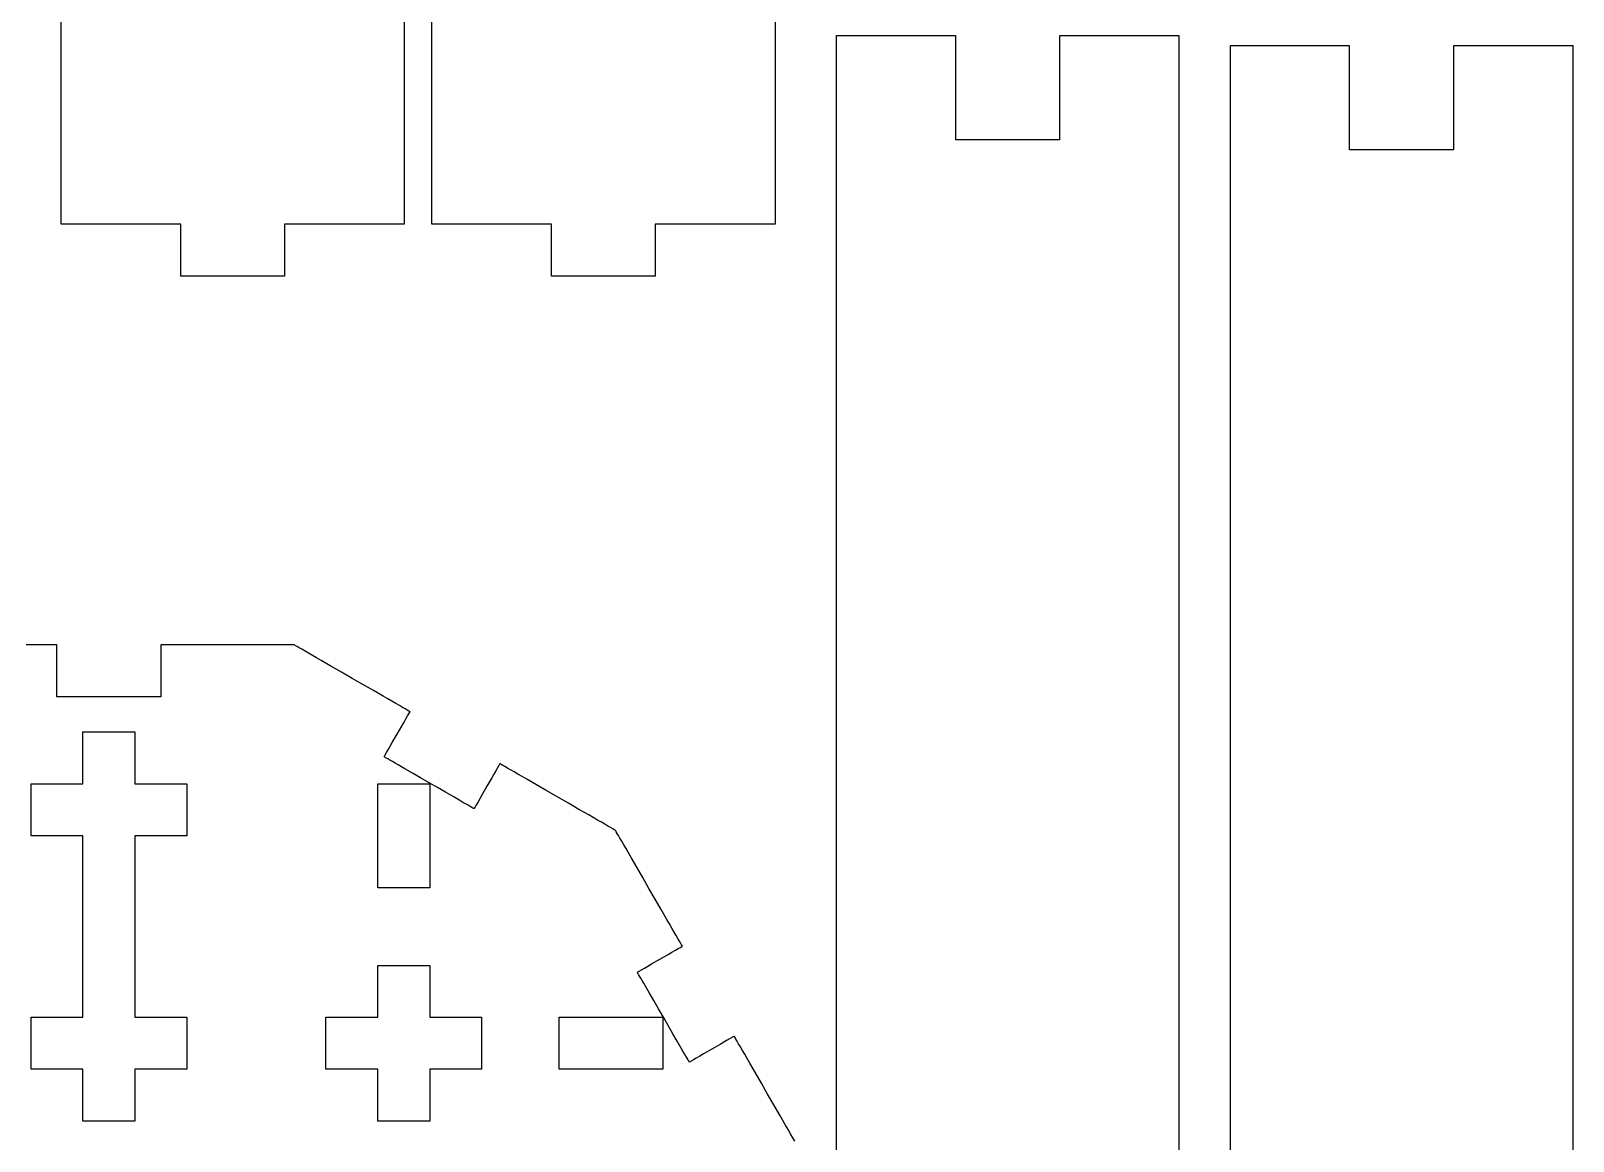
# Model space of a CAD drawing. Header units: millimetres. Extents: x 211 to 654, y 153 to 425.
# Drawn here: x 486.5 to 569.1, y 200.8 to 260.2 of the extents above; entities that cross this region are included whole.
import ezdxf

# ---------------------------------------------------------------- set-up
doc = ezdxf.new("R2010")
doc.units = ezdxf.units.MM
doc.layers.get('0').update_dxf_attribs({"linetype": 'CONTINUOUS', "true_color": 0xffffff})

msp = doc.modelspace()

# ---------------------------------------------------------------- linework, layer by layer
at = {"linetype": 'CONTINUOUS', "true_color": 0xffffff}
for points in [[(506.545, 261.45), (506.545, 260.175), (506.545, 258.957), (506.545, 257.8), (506.545, 256.71), (506.545, 255.685), (506.545, 254.732), (506.545, 253.852), (506.545, 253.052), (506.545, 252.335), (506.545, 251.7), (506.545, 251.155), (506.545, 250.7), (506.545, 250.34), (506.545, 250.08), (506.545, 249.92), (506.545, 249.867), (506.527, 249.867), (506.472, 249.867), (506.387, 249.867), (506.27, 249.867), (506.125, 249.867), (505.952, 249.867), (505.76, 249.867), (505.545, 249.867), (505.31, 249.867), (505.06, 249.867), (504.517, 249.867), (503.94, 249.867), (503.34, 249.867), (502.742, 249.867), (502.165, 249.867), (501.622, 249.867), (501.372, 249.867), (501.137, 249.867), (500.922, 249.867), (500.73, 249.867), (500.557, 249.867), (500.412, 249.867), (500.295, 249.867), (500.21, 249.867), (500.155, 249.867), (500.137, 249.867), (500.137, 249.86), (500.137, 249.837), (500.137, 249.747), (500.137, 249.61), (500.137, 249.432), (500.137, 249.222), (500.137, 248.987), (500.137, 248.737), (500.137, 248.477), (500.137, 248.217), (500.137, 247.967), (500.137, 247.732), (500.137, 247.522), (500.137, 247.345), (500.137, 247.207), (500.137, 247.117), (500.137, 247.095), (500.137, 247.087), (500.122, 247.087), (500.075, 247.087), (500, 247.087), (499.897, 247.087), (499.772, 247.087), (499.625, 247.087), (499.455, 247.087), (499.27, 247.087), (499.065, 247.087), (498.847, 247.087), (498.377, 247.087), (497.875, 247.087), (497.357, 247.087), (496.84, 247.087), (496.337, 247.087), (495.867, 247.087), (495.65, 247.087), (495.447, 247.087), (495.26, 247.087), (495.09, 247.087), (494.942, 247.087), (494.817, 247.087), (494.715, 247.087), (494.64, 247.087), (494.592, 247.087), (494.577, 247.087), (494.577, 247.095), (494.577, 247.117), (494.577, 247.207), (494.577, 247.345), (494.577, 247.522), (494.577, 247.732), (494.577, 247.967), (494.577, 248.217), (494.577, 248.477), (494.577, 248.737), (494.577, 248.987), (494.577, 249.222), (494.577, 249.432), (494.577, 249.61), (494.577, 249.747), (494.577, 249.835), (494.577, 249.86), (494.577, 249.867), (494.56, 249.867), (494.505, 249.867), (494.42, 249.867), (494.302, 249.867), (494.157, 249.867), (493.985, 249.867), (493.792, 249.867), (493.577, 249.867), (493.342, 249.867), (493.092, 249.867), (492.55, 249.867), (491.972, 249.867), (491.372, 249.867), (490.775, 249.867), (490.197, 249.867), (489.655, 249.867), (489.405, 249.867), (489.17, 249.867), (488.955, 249.867), (488.762, 249.867), (488.59, 249.867), (488.445, 249.867), (488.327, 249.867), (488.242, 249.867), (488.187, 249.867), (488.17, 249.867), (488.17, 249.92), (488.17, 250.08), (488.17, 250.34), (488.17, 250.7), (488.17, 251.155), (488.17, 251.7), (488.17, 252.335), (488.17, 253.052), (488.17, 253.852), (488.17, 254.732), (488.17, 255.685), (488.17, 256.71), (488.17, 257.8), (488.17, 258.957), (488.17, 260.175), (488.17, 261.45)], [(526.4, 261.45), (526.4, 260.175), (526.4, 258.957), (526.4, 257.8), (526.4, 256.71), (526.4, 255.685), (526.4, 254.732), (526.4, 253.852), (526.4, 253.052), (526.4, 252.335), (526.4, 251.7), (526.4, 251.155), (526.4, 250.7), (526.4, 250.34), (526.4, 250.08), (526.4, 249.92), (526.4, 249.867), (526.382, 249.867), (526.327, 249.867), (526.242, 249.867), (526.125, 249.867), (525.98, 249.867), (525.807, 249.867), (525.615, 249.867), (525.397, 249.867), (525.165, 249.867), (524.912, 249.867), (524.372, 249.867), (523.792, 249.867), (523.195, 249.867), (522.597, 249.867), (522.017, 249.867), (521.477, 249.867), (521.225, 249.867), (520.992, 249.867), (520.775, 249.867), (520.582, 249.867), (520.41, 249.867), (520.265, 249.867), (520.147, 249.867), (520.062, 249.867), (520.007, 249.867), (519.99, 249.867), (519.99, 249.86), (519.99, 249.837), (519.99, 249.747), (519.99, 249.61), (519.99, 249.432), (519.99, 249.222), (519.99, 248.987), (519.99, 248.737), (519.99, 248.477), (519.99, 248.217), (519.99, 247.967), (519.99, 247.732), (519.99, 247.522), (519.99, 247.345), (519.99, 247.207), (519.99, 247.117), (519.99, 247.095), (519.99, 247.087), (519.975, 247.087), (519.927, 247.087), (519.852, 247.087), (519.75, 247.087), (519.625, 247.087), (519.477, 247.087), (519.307, 247.087), (519.122, 247.087), (518.917, 247.087), (518.7, 247.087), (518.23, 247.087), (517.727, 247.087), (517.21, 247.087), (516.692, 247.087), (516.19, 247.087), (515.72, 247.087), (515.502, 247.087), (515.3, 247.087), (515.112, 247.087), (514.942, 247.087), (514.795, 247.087), (514.67, 247.087), (514.567, 247.087), (514.492, 247.087), (514.445, 247.087), (514.43, 247.087), (514.43, 247.095), (514.43, 247.117), (514.43, 247.207), (514.43, 247.345), (514.43, 247.522), (514.43, 247.732), (514.43, 247.967), (514.43, 248.217), (514.43, 248.477), (514.43, 248.737), (514.43, 248.987), (514.43, 249.222), (514.43, 249.432), (514.43, 249.61), (514.43, 249.747), (514.43, 249.835), (514.43, 249.86), (514.43, 249.867), (514.412, 249.867), (514.357, 249.867), (514.272, 249.867), (514.155, 249.867), (514.01, 249.867), (513.837, 249.867), (513.645, 249.867), (513.43, 249.867), (513.195, 249.867), (512.945, 249.867), (512.402, 249.867), (511.825, 249.867), (511.225, 249.867), (510.627, 249.867), (510.05, 249.867), (509.507, 249.867), (509.257, 249.867), (509.022, 249.867), (508.807, 249.867), (508.615, 249.867), (508.442, 249.867), (508.297, 249.867), (508.18, 249.867), (508.095, 249.867), (508.04, 249.867), (508.022, 249.867), (508.022, 249.92), (508.022, 250.08), (508.022, 250.34), (508.022, 250.7), (508.022, 251.155), (508.022, 251.7), (508.022, 252.335), (508.022, 253.052), (508.022, 253.852), (508.022, 254.732), (508.022, 255.685), (508.022, 256.71), (508.022, 257.8), (508.022, 258.957), (508.022, 260.175), (508.022, 261.45)], [(541.642, 259.937), (541.642, 259.922), (541.642, 259.875), (541.642, 259.8), (541.642, 259.697), (541.642, 259.572), (541.642, 259.425), (541.642, 259.255), (541.642, 259.07), (541.642, 258.865), (541.642, 258.647), (541.642, 258.177), (541.642, 257.675), (541.642, 257.157), (541.642, 256.64), (541.642, 256.137), (541.642, 255.667), (541.642, 255.45), (541.642, 255.247), (541.642, 255.06), (541.642, 254.89), (541.642, 254.742), (541.642, 254.617), (541.642, 254.515), (541.642, 254.44), (541.642, 254.392), (541.642, 254.377), (541.627, 254.377), (541.58, 254.377), (541.505, 254.377), (541.402, 254.377), (541.277, 254.377), (541.13, 254.377), (540.96, 254.377), (540.775, 254.377), (540.57, 254.377), (540.352, 254.377), (539.882, 254.377), (539.38, 254.377), (538.862, 254.377), (538.345, 254.377), (537.842, 254.377), (537.372, 254.377), (537.155, 254.377), (536.952, 254.377), (536.765, 254.377), (536.595, 254.377), (536.447, 254.377), (536.322, 254.377), (536.22, 254.377), (536.145, 254.377), (536.097, 254.377), (536.082, 254.377), (536.082, 254.392), (536.082, 254.44), (536.082, 254.515), (536.082, 254.617), (536.082, 254.742), (536.082, 254.89), (536.082, 255.06), (536.082, 255.247), (536.082, 255.45), (536.082, 255.667), (536.082, 256.137), (536.082, 256.64), (536.082, 257.157), (536.082, 257.675), (536.082, 258.177), (536.082, 258.647), (536.082, 258.865), (536.082, 259.07), (536.082, 259.255), (536.082, 259.425), (536.082, 259.572), (536.082, 259.697), (536.082, 259.8), (536.082, 259.875), (536.082, 259.922), (536.082, 259.937), (536.065, 259.937), (536.01, 259.937), (535.925, 259.937), (535.807, 259.937), (535.662, 259.937), (535.49, 259.937), (535.297, 259.937), (535.082, 259.937), (534.847, 259.937), (534.597, 259.937), (534.055, 259.937), (533.477, 259.937), (532.877, 259.937), (532.28, 259.937), (531.702, 259.937), (531.16, 259.937), (530.91, 259.937), (530.675, 259.937), (530.46, 259.937), (530.267, 259.937), (530.095, 259.937), (529.95, 259.937), (529.832, 259.937), (529.747, 259.937), (529.692, 259.937), (529.675, 259.937), (529.675, 259.885), (529.675, 259.725), (529.675, 259.465), (529.675, 259.105), (529.675, 258.65), (529.675, 258.105), (529.675, 257.47), (529.675, 256.752), (529.675, 255.952), (529.675, 255.072), (529.675, 254.12), (529.675, 253.095), (529.675, 252.005), (529.675, 250.847), (529.675, 249.63), (529.675, 248.355), (529.675, 247.025), (529.675, 245.642), (529.675, 244.215), (529.675, 242.742), (529.675, 241.23), (529.675, 239.68), (529.675, 236.48), (529.675, 233.172), (529.675, 229.785), (529.675, 226.34), (529.675, 222.87), (529.675, 219.4), (529.675, 215.955), (529.675, 212.567), (529.675, 209.26), (529.675, 206.06), (529.675, 204.51), (529.675, 202.997), (529.675, 201.525), (529.675, 200.097)], [(548.05, 200.097), (548.05, 201.525), (548.05, 202.997), (548.05, 204.51), (548.05, 206.06), (548.05, 209.26), (548.05, 212.567), (548.05, 215.955), (548.05, 219.4), (548.05, 222.87), (548.05, 226.34), (548.05, 229.785), (548.05, 233.172), (548.05, 236.48), (548.05, 239.68), (548.05, 241.23), (548.05, 242.742), (548.05, 244.215), (548.05, 245.642), (548.05, 247.025), (548.05, 248.355), (548.05, 249.63), (548.05, 250.847), (548.05, 252.005), (548.05, 253.095), (548.05, 254.12), (548.05, 255.072), (548.05, 255.952), (548.05, 256.752), (548.05, 257.47), (548.05, 258.105), (548.05, 258.65), (548.05, 259.105), (548.05, 259.465), (548.05, 259.725), (548.05, 259.885), (548.05, 259.937), (548.032, 259.937), (547.977, 259.937), (547.892, 259.937), (547.775, 259.937), (547.63, 259.937), (547.457, 259.937), (547.265, 259.937), (547.05, 259.937), (546.815, 259.937), (546.565, 259.937), (546.022, 259.937), (545.445, 259.937), (544.845, 259.937), (544.247, 259.937), (543.67, 259.937), (543.127, 259.937), (542.877, 259.937), (542.642, 259.937), (542.427, 259.937), (542.235, 259.937), (542.062, 259.937), (541.917, 259.937), (541.8, 259.937), (541.715, 259.937), (541.66, 259.937), (541.642, 259.937)], [(562.735, 259.405), (562.735, 259.39), (562.735, 259.342), (562.735, 259.267), (562.735, 259.165), (562.735, 259.04), (562.735, 258.892), (562.735, 258.722), (562.735, 258.537), (562.735, 258.332), (562.735, 258.115), (562.735, 257.645), (562.735, 257.142), (562.735, 256.625), (562.735, 256.107), (562.735, 255.605), (562.735, 255.135), (562.735, 254.917), (562.735, 254.715), (562.735, 254.527), (562.735, 254.357), (562.735, 254.21), (562.735, 254.085), (562.735, 253.982), (562.735, 253.907), (562.735, 253.86), (562.735, 253.845), (562.72, 253.845), (562.672, 253.845), (562.597, 253.845), (562.495, 253.845), (562.37, 253.845), (562.222, 253.845), (562.052, 253.845), (561.867, 253.845), (561.662, 253.845), (561.445, 253.845), (560.975, 253.845), (560.472, 253.845), (559.955, 253.845), (559.437, 253.845), (558.935, 253.845), (558.465, 253.845), (558.247, 253.845), (558.045, 253.845), (557.857, 253.845), (557.687, 253.845), (557.54, 253.845), (557.415, 253.845), (557.312, 253.845), (557.237, 253.845), (557.19, 253.845), (557.175, 253.845), (557.175, 253.86), (557.175, 253.907), (557.175, 253.982), (557.175, 254.085), (557.175, 254.21), (557.175, 254.357), (557.175, 254.527), (557.175, 254.715), (557.175, 254.917), (557.175, 255.135), (557.175, 255.605), (557.175, 256.107), (557.175, 256.625), (557.175, 257.142), (557.175, 257.645), (557.175, 258.115), (557.175, 258.332), (557.175, 258.537), (557.175, 258.722), (557.175, 258.892), (557.175, 259.04), (557.175, 259.165), (557.175, 259.267), (557.175, 259.342), (557.175, 259.39), (557.175, 259.405), (557.157, 259.405), (557.102, 259.405), (557.017, 259.405), (556.9, 259.405), (556.755, 259.405), (556.582, 259.405), (556.39, 259.405), (556.175, 259.405), (555.94, 259.405), (555.69, 259.405), (555.147, 259.405), (554.57, 259.405), (553.97, 259.405), (553.372, 259.405), (552.795, 259.405), (552.252, 259.405), (552.002, 259.405), (551.767, 259.405), (551.552, 259.405), (551.36, 259.405), (551.187, 259.405), (551.042, 259.405), (550.925, 259.405), (550.84, 259.405), (550.785, 259.405), (550.767, 259.405), (550.767, 259.352), (550.767, 259.192), (550.767, 258.932), (550.767, 258.572), (550.767, 258.117), (550.767, 257.572), (550.767, 256.937), (550.767, 256.22), (550.767, 255.42), (550.767, 254.54), (550.767, 253.587), (550.767, 252.562), (550.767, 251.472), (550.767, 250.315), (550.767, 249.097), (550.767, 247.822), (550.767, 246.492), (550.767, 245.11), (550.767, 243.682), (550.767, 242.21), (550.767, 240.697), (550.767, 239.147), (550.767, 235.947), (550.767, 232.64), (550.767, 229.252), (550.767, 225.807), (550.767, 222.337), (550.767, 218.867), (550.767, 215.422), (550.767, 212.035), (550.767, 208.727), (550.767, 205.527), (550.767, 203.977), (550.767, 202.465), (550.767, 200.992), (550.767, 199.565)], [(569.145, 199.565), (569.145, 200.992), (569.145, 202.465), (569.145, 203.977), (569.145, 205.527), (569.145, 208.727), (569.145, 212.035), (569.145, 215.422), (569.145, 218.867), (569.145, 222.337), (569.145, 225.807), (569.145, 229.252), (569.145, 232.64), (569.145, 235.947), (569.145, 239.147), (569.145, 240.697), (569.145, 242.21), (569.145, 243.682), (569.145, 245.11), (569.145, 246.492), (569.145, 247.822), (569.145, 249.097), (569.145, 250.315), (569.145, 251.472), (569.145, 252.562), (569.145, 253.587), (569.145, 254.54), (569.145, 255.42), (569.145, 256.22), (569.145, 256.937), (569.145, 257.572), (569.145, 258.117), (569.145, 258.572), (569.145, 258.932), (569.145, 259.192), (569.145, 259.352), (569.145, 259.405), (569.127, 259.405), (569.072, 259.405), (568.987, 259.405), (568.87, 259.405), (568.725, 259.405), (568.552, 259.405), (568.36, 259.405), (568.142, 259.405), (567.91, 259.405), (567.657, 259.405), (567.117, 259.405), (566.537, 259.405), (565.94, 259.405), (565.342, 259.405), (564.762, 259.405), (564.222, 259.405), (563.97, 259.405), (563.737, 259.405), (563.52, 259.405), (563.327, 259.405), (563.155, 259.405), (563.01, 259.405), (562.892, 259.405), (562.807, 259.405), (562.752, 259.405), (562.735, 259.405)], [(527.462, 200.78), (527.355, 200.967), (527.235, 201.175), (527.102, 201.402), (526.962, 201.642), (526.662, 202.167), (526.337, 202.725), (526.005, 203.302), (525.672, 203.882), (525.347, 204.44), (525.047, 204.962), (524.907, 205.205), (524.775, 205.432), (524.655, 205.64), (524.547, 205.827), (524.452, 205.992), (524.37, 206.135), (524.305, 206.247), (524.257, 206.33), (524.227, 206.382), (524.217, 206.4), (524.19, 206.385), (524.115, 206.34), (523.995, 206.272), (523.842, 206.182), (523.66, 206.077), (523.455, 205.96), (523.012, 205.705), (522.572, 205.45), (522.367, 205.332), (522.185, 205.227), (522.032, 205.137), (521.912, 205.07), (521.837, 205.025), (521.81, 205.01), (521.802, 205.025), (521.78, 205.065), (521.742, 205.13), (521.69, 205.217), (521.627, 205.325), (521.552, 205.455), (521.47, 205.6), (521.375, 205.762), (521.165, 206.127), (520.93, 206.532), (520.68, 206.967), (520.42, 207.417), (520.16, 207.867), (519.91, 208.302), (519.675, 208.707), (519.465, 209.072), (519.37, 209.235), (519.287, 209.38), (519.212, 209.51), (519.15, 209.617), (519.097, 209.705), (519.06, 209.77), (519.037, 209.81), (519.03, 209.825), (519.057, 209.84), (519.132, 209.885), (519.252, 209.952), (519.405, 210.042), (519.587, 210.147), (519.792, 210.265), (520.232, 210.52), (520.675, 210.775), (520.88, 210.892), (521.062, 210.997), (521.215, 211.087), (521.335, 211.155), (521.41, 211.2), (521.437, 211.215), (521.427, 211.232), (521.397, 211.285), (521.35, 211.367), (521.285, 211.48), (521.202, 211.622), (521.107, 211.787), (521, 211.975), (520.877, 212.182), (520.747, 212.41), (520.607, 212.652), (520.305, 213.175), (519.982, 213.735), (519.647, 214.312), (519.315, 214.89), (518.992, 215.45), (518.69, 215.972), (518.55, 216.215), (518.42, 216.442), (518.297, 216.65), (518.19, 216.837), (518.095, 217.002), (518.012, 217.145), (517.947, 217.257), (517.9, 217.34), (517.87, 217.392), (517.86, 217.41), (517.842, 217.42), (517.79, 217.45), (517.707, 217.497), (517.595, 217.562), (517.452, 217.645), (517.287, 217.74), (517.1, 217.847), (516.892, 217.967), (516.665, 218.1), (516.425, 218.24), (515.9, 218.54), (515.342, 218.865), (514.765, 219.197), (514.185, 219.53), (513.627, 219.855), (513.105, 220.155), (512.862, 220.295), (512.635, 220.427), (512.427, 220.547), (512.24, 220.655), (512.075, 220.75), (511.932, 220.832), (511.82, 220.897), (511.737, 220.945), (511.685, 220.975), (511.667, 220.985), (511.652, 220.957), (511.607, 220.882), (511.54, 220.762), (511.45, 220.61), (511.345, 220.427), (511.227, 220.222), (510.972, 219.78), (510.717, 219.34), (510.6, 219.135), (510.495, 218.952), (510.405, 218.8), (510.337, 218.68), (510.292, 218.605), (510.277, 218.577), (510.262, 218.585), (510.222, 218.607), (510.157, 218.645), (510.07, 218.697), (509.962, 218.76), (509.832, 218.835), (509.687, 218.917), (509.525, 219.012), (509.16, 219.222), (508.755, 219.457), (508.32, 219.707), (507.87, 219.967), (507.42, 220.227), (506.985, 220.477), (506.58, 220.712), (506.215, 220.922), (506.052, 221.017), (505.907, 221.1), (505.777, 221.175), (505.67, 221.237), (505.582, 221.287), (505.517, 221.325), (505.477, 221.35), (505.462, 221.357), (505.477, 221.385), (505.522, 221.46), (505.59, 221.58), (505.68, 221.732), (505.785, 221.915), (505.902, 222.12), (506.157, 222.56), (506.412, 223.002), (506.53, 223.207), (506.635, 223.39), (506.725, 223.542), (506.792, 223.662), (506.837, 223.737), (506.852, 223.765), (506.835, 223.775), (506.782, 223.805), (506.7, 223.852), (506.587, 223.917), (506.445, 224), (506.28, 224.095), (506.092, 224.202), (505.885, 224.325), (505.657, 224.455), (505.415, 224.595), (504.892, 224.897), (504.332, 225.22), (503.755, 225.552), (503.177, 225.887), (502.617, 226.21), (502.095, 226.512), (501.852, 226.652), (501.625, 226.782), (501.417, 226.905), (501.23, 227.012), (501.065, 227.107), (500.922, 227.187), (500.81, 227.255), (500.727, 227.302), (500.675, 227.332), (500.657, 227.342), (500.637, 227.342), (500.577, 227.342), (500.48, 227.342), (500.35, 227.342), (500.187, 227.342), (499.997, 227.342), (499.78, 227.342), (499.54, 227.342), (499.277, 227.342), (498.997, 227.342), (498.702, 227.342), (498.395, 227.342), (497.747, 227.342), (497.082, 227.342), (496.415, 227.342), (495.767, 227.342), (495.46, 227.342), (495.165, 227.342), (494.885, 227.342), (494.622, 227.342), (494.382, 227.342), (494.165, 227.342), (493.975, 227.342), (493.812, 227.342), (493.682, 227.342), (493.585, 227.342), (493.525, 227.342), (493.505, 227.342), (493.505, 227.335), (493.505, 227.312), (493.505, 227.222), (493.505, 227.085), (493.505, 226.907), (493.505, 226.697), (493.505, 226.462), (493.505, 226.212), (493.505, 225.952), (493.505, 225.692), (493.505, 225.442), (493.505, 225.207), (493.505, 224.997), (493.505, 224.82), (493.505, 224.682), (493.505, 224.592), (493.505, 224.57), (493.505, 224.562), (493.49, 224.562), (493.442, 224.562), (493.367, 224.562), (493.265, 224.562), (493.14, 224.562), (492.992, 224.562), (492.822, 224.562), (492.637, 224.562), (492.432, 224.562), (492.215, 224.562), (491.745, 224.562), (491.242, 224.562), (490.725, 224.562), (490.207, 224.562), (489.705, 224.562), (489.235, 224.562), (489.017, 224.562), (488.815, 224.562), (488.627, 224.562), (488.457, 224.562), (488.31, 224.562), (488.185, 224.562), (488.082, 224.562), (488.007, 224.562), (487.96, 224.562), (487.945, 224.562), (487.945, 224.57), (487.945, 224.592), (487.945, 224.682), (487.945, 224.82), (487.945, 224.997), (487.945, 225.207), (487.945, 225.442), (487.945, 225.692), (487.945, 225.952), (487.945, 226.212), (487.945, 226.462), (487.945, 226.697), (487.945, 226.907), (487.945, 227.085), (487.945, 227.222), (487.945, 227.31), (487.945, 227.335), (487.945, 227.342), (487.925, 227.342), (487.865, 227.342), (487.767, 227.342), (487.637, 227.342), (487.475, 227.342), (487.285, 227.342), (487.067, 227.342), (486.827, 227.342), (486.567, 227.342), (486.287, 227.342)], [(494.895, 217.127), (494.887, 217.127), (494.865, 217.127), (494.775, 217.127), (494.637, 217.127), (494.46, 217.127), (494.25, 217.127), (494.015, 217.127), (493.765, 217.127), (493.505, 217.127), (493.245, 217.127), (492.995, 217.127), (492.76, 217.127), (492.55, 217.127), (492.372, 217.127), (492.235, 217.127), (492.145, 217.127), (492.122, 217.127), (492.115, 217.127), (492.115, 217.12), (492.115, 217.097), (492.115, 217.007), (492.115, 216.87), (492.115, 216.692), (492.115, 216.482), (492.115, 216.247), (492.115, 215.997), (492.115, 215.737), (492.115, 215.477), (492.115, 215.227), (492.115, 214.992), (492.115, 214.782), (492.115, 214.605), (492.115, 214.467), (492.115, 214.377), (492.115, 214.355), (492.115, 214.347), (492.115, 214.335), (492.115, 214.3), (492.115, 214.245), (492.115, 214.17), (492.115, 214.075), (492.115, 213.965), (492.115, 213.837), (492.115, 213.697), (492.115, 213.385), (492.115, 213.032), (492.115, 212.657), (492.115, 212.27), (492.115, 211.882), (492.115, 211.507), (492.115, 211.155), (492.115, 210.842), (492.115, 210.702), (492.115, 210.575), (492.115, 210.465), (492.115, 210.37), (492.115, 210.295), (492.115, 210.24), (492.115, 210.205), (492.115, 210.192), (492.115, 210.185), (492.115, 210.162), (492.115, 210.072), (492.115, 209.935), (492.115, 209.757), (492.115, 209.547), (492.115, 209.312), (492.115, 209.062), (492.115, 208.802), (492.115, 208.542), (492.115, 208.292), (492.115, 208.057), (492.115, 207.847), (492.115, 207.67), (492.115, 207.532), (492.115, 207.442), (492.115, 207.42), (492.115, 207.412), (492.122, 207.412), (492.145, 207.412), (492.235, 207.412), (492.372, 207.412), (492.55, 207.412), (492.76, 207.412), (492.995, 207.412), (493.245, 207.412), (493.505, 207.412), (493.765, 207.412), (494.015, 207.412), (494.25, 207.412), (494.46, 207.412), (494.637, 207.412), (494.775, 207.412), (494.862, 207.412), (494.887, 207.412), (494.895, 207.412), (494.895, 207.405), (494.895, 207.382), (494.895, 207.292), (494.895, 207.155), (494.895, 206.977), (494.895, 206.767), (494.895, 206.532), (494.895, 206.282), (494.895, 206.022), (494.895, 205.762), (494.895, 205.512), (494.895, 205.277), (494.895, 205.067), (494.895, 204.89), (494.895, 204.752), (494.895, 204.662), (494.895, 204.64), (494.895, 204.632), (494.887, 204.632), (494.865, 204.632), (494.775, 204.632), (494.637, 204.632), (494.46, 204.632), (494.25, 204.632), (494.015, 204.632), (493.765, 204.632), (493.505, 204.632), (493.245, 204.632), (492.995, 204.632), (492.76, 204.632), (492.55, 204.632), (492.372, 204.632), (492.235, 204.632), (492.145, 204.632), (492.122, 204.632), (492.115, 204.632), (492.115, 204.625), (492.115, 204.602), (492.115, 204.512), (492.115, 204.375), (492.115, 204.197), (492.115, 203.987), (492.115, 203.752), (492.115, 203.502), (492.115, 203.242), (492.115, 202.982), (492.115, 202.732), (492.115, 202.497), (492.115, 202.287), (492.115, 202.11), (492.115, 201.972), (492.115, 201.882), (492.115, 201.86), (492.115, 201.852), (492.107, 201.852), (492.085, 201.852), (491.995, 201.852), (491.857, 201.852), (491.68, 201.852), (491.47, 201.852), (491.235, 201.852), (490.985, 201.852), (490.725, 201.852), (490.465, 201.852), (490.215, 201.852), (489.98, 201.852), (489.77, 201.852), (489.592, 201.852), (489.455, 201.852), (489.365, 201.852), (489.342, 201.852), (489.335, 201.852), (489.335, 201.86), (489.335, 201.882), (489.335, 201.972), (489.335, 202.11), (489.335, 202.287), (489.335, 202.497), (489.335, 202.732), (489.335, 202.982), (489.335, 203.242), (489.335, 203.502), (489.335, 203.752), (489.335, 203.987), (489.335, 204.197), (489.335, 204.375), (489.335, 204.512), (489.335, 204.6), (489.335, 204.625), (489.335, 204.632), (489.327, 204.632), (489.305, 204.632), (489.215, 204.632), (489.077, 204.632), (488.9, 204.632), (488.69, 204.632), (488.455, 204.632), (488.205, 204.632), (487.945, 204.632), (487.685, 204.632), (487.435, 204.632), (487.2, 204.632), (486.99, 204.632), (486.812, 204.632), (486.675, 204.632), (486.585, 204.632), (486.562, 204.632), (486.555, 204.632), (486.555, 204.64), (486.555, 204.662), (486.555, 204.752), (486.555, 204.89), (486.555, 205.067), (486.555, 205.277), (486.555, 205.512), (486.555, 205.762), (486.555, 206.022), (486.555, 206.282), (486.555, 206.532), (486.555, 206.767), (486.555, 206.977), (486.555, 207.155), (486.555, 207.292), (486.555, 207.38), (486.555, 207.405), (486.555, 207.412), (486.562, 207.412), (486.585, 207.412), (486.675, 207.412), (486.812, 207.412), (486.99, 207.412), (487.2, 207.412), (487.435, 207.412), (487.685, 207.412), (487.945, 207.412), (488.205, 207.412), (488.455, 207.412), (488.69, 207.412), (488.9, 207.412), (489.077, 207.412), (489.215, 207.412), (489.302, 207.412), (489.327, 207.412), (489.335, 207.412), (489.335, 207.42), (489.335, 207.442), (489.335, 207.532), (489.335, 207.67), (489.335, 207.847), (489.335, 208.057), (489.335, 208.292), (489.335, 208.542), (489.335, 208.802), (489.335, 209.062), (489.335, 209.312), (489.335, 209.547), (489.335, 209.757), (489.335, 209.935), (489.335, 210.072), (489.335, 210.16), (489.335, 210.185), (489.335, 210.192), (489.335, 210.205), (489.335, 210.24), (489.335, 210.295), (489.335, 210.37), (489.335, 210.465), (489.335, 210.575), (489.335, 210.702), (489.335, 210.842), (489.335, 211.155), (489.335, 211.507), (489.335, 211.882), (489.335, 212.27), (489.335, 212.657), (489.335, 213.032), (489.335, 213.385), (489.335, 213.697), (489.335, 213.837), (489.335, 213.965), (489.335, 214.075), (489.335, 214.17), (489.335, 214.245), (489.335, 214.3), (489.335, 214.335), (489.335, 214.347), (489.335, 214.355), (489.335, 214.377), (489.335, 214.467), (489.335, 214.605), (489.335, 214.782), (489.335, 214.992), (489.335, 215.227), (489.335, 215.477), (489.335, 215.737), (489.335, 215.997), (489.335, 216.247), (489.335, 216.482), (489.335, 216.692), (489.335, 216.87), (489.335, 217.007), (489.335, 217.095), (489.335, 217.12), (489.335, 217.127), (489.327, 217.127), (489.305, 217.127), (489.215, 217.127), (489.077, 217.127), (488.9, 217.127), (488.69, 217.127), (488.455, 217.127), (488.205, 217.127), (487.945, 217.127), (487.685, 217.127), (487.435, 217.127), (487.2, 217.127), (486.99, 217.127), (486.812, 217.127), (486.675, 217.127), (486.585, 217.127), (486.562, 217.127), (486.555, 217.127), (486.555, 217.135), (486.555, 217.157), (486.555, 217.247), (486.555, 217.385), (486.555, 217.562), (486.555, 217.772), (486.555, 218.007), (486.555, 218.257), (486.555, 218.517), (486.555, 218.777), (486.555, 219.027), (486.555, 219.262), (486.555, 219.472), (486.555, 219.65), (486.555, 219.787), (486.555, 219.875), (486.555, 219.9), (486.555, 219.907), (486.562, 219.907), (486.585, 219.907), (486.675, 219.907), (486.812, 219.907), (486.99, 219.907), (487.2, 219.907), (487.435, 219.907), (487.685, 219.907), (487.945, 219.907), (488.205, 219.907), (488.455, 219.907), (488.69, 219.907), (488.9, 219.907), (489.077, 219.907), (489.215, 219.907), (489.302, 219.907), (489.327, 219.907), (489.335, 219.907), (489.335, 219.915), (489.335, 219.937), (489.335, 220.027), (489.335, 220.165), (489.335, 220.342), (489.335, 220.552), (489.335, 220.787), (489.335, 221.037), (489.335, 221.297), (489.335, 221.557), (489.335, 221.807), (489.335, 222.042), (489.335, 222.252), (489.335, 222.43), (489.335, 222.567), (489.335, 222.655), (489.335, 222.68), (489.335, 222.687), (489.342, 222.687), (489.365, 222.687), (489.455, 222.687), (489.592, 222.687), (489.77, 222.687), (489.98, 222.687), (490.215, 222.687), (490.465, 222.687), (490.725, 222.687), (490.985, 222.687), (491.235, 222.687), (491.47, 222.687), (491.68, 222.687), (491.857, 222.687), (491.995, 222.687), (492.082, 222.687), (492.107, 222.687), (492.115, 222.687), (492.115, 222.68), (492.115, 222.657), (492.115, 222.567), (492.115, 222.43), (492.115, 222.252), (492.115, 222.042), (492.115, 221.807), (492.115, 221.557), (492.115, 221.297), (492.115, 221.037), (492.115, 220.787), (492.115, 220.552), (492.115, 220.342), (492.115, 220.165), (492.115, 220.027), (492.115, 219.937), (492.115, 219.915), (492.115, 219.907), (492.122, 219.907), (492.145, 219.907), (492.235, 219.907), (492.372, 219.907), (492.55, 219.907), (492.76, 219.907), (492.995, 219.907), (493.245, 219.907), (493.505, 219.907), (493.765, 219.907), (494.015, 219.907), (494.25, 219.907), (494.46, 219.907), (494.637, 219.907), (494.775, 219.907), (494.862, 219.907), (494.887, 219.907), (494.895, 219.907), (494.895, 219.9), (494.895, 219.877), (494.895, 219.787), (494.895, 219.65), (494.895, 219.472), (494.895, 219.262), (494.895, 219.027), (494.895, 218.777), (494.895, 218.517), (494.895, 218.257), (494.895, 218.007), (494.895, 217.772), (494.895, 217.562), (494.895, 217.385), (494.895, 217.247), (494.895, 217.157), (494.895, 217.135), (494.895, 217.127)], [(505.125, 217.127), (505.125, 217.135), (505.125, 217.157), (505.125, 217.247), (505.125, 217.385), (505.125, 217.562), (505.125, 217.772), (505.125, 218.007), (505.125, 218.257), (505.125, 218.517), (505.125, 218.777), (505.125, 219.027), (505.125, 219.262), (505.125, 219.472), (505.125, 219.65), (505.125, 219.787), (505.125, 219.875), (505.125, 219.9), (505.125, 219.907), (505.132, 219.907), (505.155, 219.907), (505.245, 219.907), (505.382, 219.907), (505.56, 219.907), (505.77, 219.907), (506.005, 219.907), (506.255, 219.907), (506.515, 219.907), (506.775, 219.907), (507.025, 219.907), (507.26, 219.907), (507.47, 219.907), (507.647, 219.907), (507.785, 219.907), (507.872, 219.907), (507.897, 219.907), (507.905, 219.907), (507.905, 219.9), (507.905, 219.877), (507.905, 219.787), (507.905, 219.65), (507.905, 219.472), (507.905, 219.262), (507.905, 219.027), (507.905, 218.777), (507.905, 218.517), (507.905, 218.257), (507.905, 218.007), (507.905, 217.772), (507.905, 217.562), (507.905, 217.385), (507.905, 217.247), (507.905, 217.157), (507.905, 217.135), (507.905, 217.127), (507.905, 217.127), (507.905, 217.12), (507.905, 217.097), (507.905, 217.007), (507.905, 216.87), (507.905, 216.692), (507.905, 216.482), (507.905, 216.247), (507.905, 215.997), (507.905, 215.737), (507.905, 215.477), (507.905, 215.227), (507.905, 214.992), (507.905, 214.782), (507.905, 214.605), (507.905, 214.467), (507.905, 214.377), (507.905, 214.355), (507.905, 214.347), (507.897, 214.347), (507.875, 214.347), (507.785, 214.347), (507.647, 214.347), (507.47, 214.347), (507.26, 214.347), (507.025, 214.347), (506.775, 214.347), (506.515, 214.347), (506.255, 214.347), (506.005, 214.347), (505.77, 214.347), (505.56, 214.347), (505.382, 214.347), (505.245, 214.347), (505.155, 214.347), (505.132, 214.347), (505.125, 214.347), (505.125, 214.355), (505.125, 214.377), (505.125, 214.467), (505.125, 214.605), (505.125, 214.782), (505.125, 214.992), (505.125, 215.227), (505.125, 215.477), (505.125, 215.737), (505.125, 215.997), (505.125, 216.247), (505.125, 216.482), (505.125, 216.692), (505.125, 216.87), (505.125, 217.007), (505.125, 217.095), (505.125, 217.12), (505.125, 217.127)], [(502.345, 207.412), (502.352, 207.412), (502.375, 207.412), (502.465, 207.412), (502.602, 207.412), (502.78, 207.412), (502.99, 207.412), (503.225, 207.412), (503.475, 207.412), (503.735, 207.412), (503.995, 207.412), (504.245, 207.412), (504.48, 207.412), (504.69, 207.412), (504.867, 207.412), (505.005, 207.412), (505.092, 207.412), (505.117, 207.412), (505.125, 207.412), (505.125, 207.42), (505.125, 207.442), (505.125, 207.532), (505.125, 207.67), (505.125, 207.847), (505.125, 208.057), (505.125, 208.292), (505.125, 208.542), (505.125, 208.802), (505.125, 209.062), (505.125, 209.312), (505.125, 209.547), (505.125, 209.757), (505.125, 209.935), (505.125, 210.072), (505.125, 210.16), (505.125, 210.185), (505.125, 210.192), (505.132, 210.192), (505.155, 210.192), (505.245, 210.192), (505.382, 210.192), (505.56, 210.192), (505.77, 210.192), (506.005, 210.192), (506.255, 210.192), (506.515, 210.192), (506.775, 210.192), (507.025, 210.192), (507.26, 210.192), (507.47, 210.192), (507.647, 210.192), (507.785, 210.192), (507.872, 210.192), (507.897, 210.192), (507.905, 210.192), (507.905, 210.185), (507.905, 210.162), (507.905, 210.072), (507.905, 209.935), (507.905, 209.757), (507.905, 209.547), (507.905, 209.312), (507.905, 209.062), (507.905, 208.802), (507.905, 208.542), (507.905, 208.292), (507.905, 208.057), (507.905, 207.847), (507.905, 207.67), (507.905, 207.532), (507.905, 207.442), (507.905, 207.42), (507.905, 207.412), (507.912, 207.412), (507.935, 207.412), (508.025, 207.412), (508.162, 207.412), (508.34, 207.412), (508.55, 207.412), (508.785, 207.412), (509.035, 207.412), (509.295, 207.412), (509.555, 207.412), (509.805, 207.412), (510.04, 207.412), (510.25, 207.412), (510.427, 207.412), (510.565, 207.412), (510.652, 207.412), (510.677, 207.412), (510.685, 207.412), (510.685, 207.405), (510.685, 207.382), (510.685, 207.292), (510.685, 207.155), (510.685, 206.977), (510.685, 206.767), (510.685, 206.532), (510.685, 206.282), (510.685, 206.022), (510.685, 205.762), (510.685, 205.512), (510.685, 205.277), (510.685, 205.067), (510.685, 204.89), (510.685, 204.752), (510.685, 204.662), (510.685, 204.64), (510.685, 204.632), (510.677, 204.632), (510.655, 204.632), (510.565, 204.632), (510.427, 204.632), (510.25, 204.632), (510.04, 204.632), (509.805, 204.632), (509.555, 204.632), (509.295, 204.632), (509.035, 204.632), (508.785, 204.632), (508.55, 204.632), (508.34, 204.632), (508.162, 204.632), (508.025, 204.632), (507.935, 204.632), (507.912, 204.632), (507.905, 204.632), (507.905, 204.625), (507.905, 204.602), (507.905, 204.512), (507.905, 204.375), (507.905, 204.197), (507.905, 203.987), (507.905, 203.752), (507.905, 203.502), (507.905, 203.242), (507.905, 202.982), (507.905, 202.732), (507.905, 202.497), (507.905, 202.287), (507.905, 202.11), (507.905, 201.972), (507.905, 201.882), (507.905, 201.86), (507.905, 201.852), (507.897, 201.852), (507.875, 201.852), (507.785, 201.852), (507.647, 201.852), (507.47, 201.852), (507.26, 201.852), (507.025, 201.852), (506.775, 201.852), (506.515, 201.852), (506.255, 201.852), (506.005, 201.852), (505.77, 201.852), (505.56, 201.852), (505.382, 201.852), (505.245, 201.852), (505.155, 201.852), (505.132, 201.852), (505.125, 201.852), (505.125, 201.86), (505.125, 201.882), (505.125, 201.972), (505.125, 202.11), (505.125, 202.287), (505.125, 202.497), (505.125, 202.732), (505.125, 202.982), (505.125, 203.242), (505.125, 203.502), (505.125, 203.752), (505.125, 203.987), (505.125, 204.197), (505.125, 204.375), (505.125, 204.512), (505.125, 204.6), (505.125, 204.625), (505.125, 204.632), (505.117, 204.632), (505.095, 204.632), (505.005, 204.632), (504.867, 204.632), (504.69, 204.632), (504.48, 204.632), (504.245, 204.632), (503.995, 204.632), (503.735, 204.632), (503.475, 204.632), (503.225, 204.632), (502.99, 204.632), (502.78, 204.632), (502.602, 204.632), (502.465, 204.632), (502.375, 204.632), (502.352, 204.632), (502.345, 204.632), (502.345, 204.64), (502.345, 204.662), (502.345, 204.752), (502.345, 204.89), (502.345, 205.067), (502.345, 205.277), (502.345, 205.512), (502.345, 205.762), (502.345, 206.022), (502.345, 206.282), (502.345, 206.532), (502.345, 206.767), (502.345, 206.977), (502.345, 207.155), (502.345, 207.292), (502.345, 207.38), (502.345, 207.405), (502.345, 207.412)], [(514.837, 207.412), (514.845, 207.412), (514.867, 207.412), (514.957, 207.412), (515.095, 207.412), (515.272, 207.412), (515.482, 207.412), (515.717, 207.412), (515.967, 207.412), (516.227, 207.412), (516.487, 207.412), (516.737, 207.412), (516.972, 207.412), (517.182, 207.412), (517.36, 207.412), (517.497, 207.412), (517.585, 207.412), (517.61, 207.412), (517.617, 207.412), (517.625, 207.412), (517.647, 207.412), (517.737, 207.412), (517.875, 207.412), (518.052, 207.412), (518.262, 207.412), (518.497, 207.412), (518.747, 207.412), (519.007, 207.412), (519.267, 207.412), (519.517, 207.412), (519.752, 207.412), (519.962, 207.412), (520.14, 207.412), (520.277, 207.412), (520.365, 207.412), (520.39, 207.412), (520.397, 207.412), (520.397, 207.405), (520.397, 207.382), (520.397, 207.292), (520.397, 207.155), (520.397, 206.977), (520.397, 206.767), (520.397, 206.532), (520.397, 206.282), (520.397, 206.022), (520.397, 205.762), (520.397, 205.512), (520.397, 205.277), (520.397, 205.067), (520.397, 204.89), (520.397, 204.752), (520.397, 204.662), (520.397, 204.64), (520.397, 204.632), (520.39, 204.632), (520.367, 204.632), (520.277, 204.632), (520.14, 204.632), (519.962, 204.632), (519.752, 204.632), (519.517, 204.632), (519.267, 204.632), (519.007, 204.632), (518.747, 204.632), (518.497, 204.632), (518.262, 204.632), (518.052, 204.632), (517.875, 204.632), (517.737, 204.632), (517.647, 204.632), (517.625, 204.632), (517.617, 204.632), (517.61, 204.632), (517.587, 204.632), (517.497, 204.632), (517.36, 204.632), (517.182, 204.632), (516.972, 204.632), (516.737, 204.632), (516.487, 204.632), (516.227, 204.632), (515.967, 204.632), (515.717, 204.632), (515.482, 204.632), (515.272, 204.632), (515.095, 204.632), (514.957, 204.632), (514.867, 204.632), (514.845, 204.632), (514.837, 204.632), (514.837, 204.64), (514.837, 204.662), (514.837, 204.752), (514.837, 204.89), (514.837, 205.067), (514.837, 205.277), (514.837, 205.512), (514.837, 205.762), (514.837, 206.022), (514.837, 206.282), (514.837, 206.532), (514.837, 206.767), (514.837, 206.977), (514.837, 207.155), (514.837, 207.292), (514.837, 207.38), (514.837, 207.405), (514.837, 207.412)]]:
    msp.add_lwpolyline(points, dxfattribs=at)

doc.saveas('drawing.dxf')
